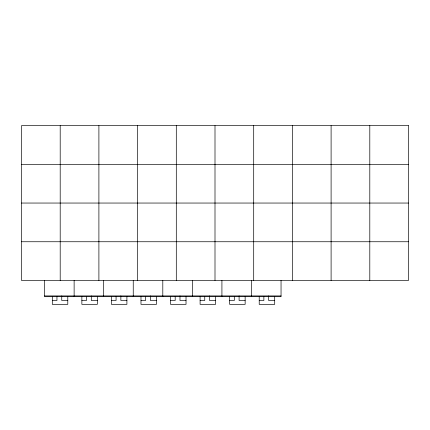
<?xml version="1.0" encoding="UTF-8"?>
<svg xmlns="http://www.w3.org/2000/svg" width="430" height="430" viewBox="0 0 430 430"><rect width="100%" height="100%" fill="white"/><g stroke="black" fill="none" stroke-linecap="round" stroke-linejoin="round"><path stroke-width="0.64" d="M21.5 164.346L408.5 164.346M21.5 203.046L408.5 203.046M21.5 241.746L408.5 241.746M44.569 295.926L281.043 295.926M61.743 296.614L56.953 296.614L56.953 300.484L52.309 300.484M91.3 296.614L86.511 296.614L86.511 300.484L81.867 300.484M120.862 296.614L116.068 296.614L116.068 300.484L111.424 300.484M150.419 296.614L145.63 296.614L145.63 300.484L140.986 300.484M179.982 296.614L175.187 296.614L175.187 300.484L170.543 300.484M209.539 296.614L204.75 296.614L204.75 300.484L200.106 300.484M239.096 296.614L234.307 296.614L234.307 300.484L229.663 300.484M268.659 296.614L263.864 296.614L263.864 300.484L259.22 300.484M56.953 296.684L44.569 296.7L44.569 280.446M61.743 296.684L86.511 296.684M91.3 296.684L116.068 296.684M120.862 296.684L145.63 296.684M150.419 296.684L175.187 296.684M179.982 296.684L204.75 296.684M209.539 296.684L234.307 296.684M239.096 296.684L263.864 296.684M268.659 296.684L281.043 296.7L281.043 280.446M67.79 300.484L61.743 300.484L61.743 295.926M97.347 300.484L91.3 300.484L91.3 295.926M126.904 300.484L120.862 300.484L120.862 295.926M156.466 300.484L150.419 300.484L150.419 295.926M186.023 300.484L179.982 300.484L179.982 295.926M215.586 300.484L209.539 300.484L209.539 295.926M245.143 300.484L239.096 300.484L239.096 295.926M274.7 300.484L268.659 300.484L268.659 295.926M369.8 125.646L369.8 280.446M331.1 125.646L331.1 280.446M292.4 125.646L292.4 280.446M274.7 296.684L274.7 304.354L259.22 304.354L259.22 296.684M253.7 125.646L253.7 280.446M251.48 280.446L251.48 296.7M245.143 296.684L245.143 304.354L229.663 304.354L229.663 296.684M221.923 280.446L221.923 296.7M215.586 296.684L215.586 304.354L200.106 304.354L200.106 296.684M215 125.646L215 280.446M192.366 280.446L192.366 296.7M186.023 296.684L186.023 304.354L170.543 304.354L170.543 296.684M176.3 125.646L176.3 280.446M162.803 280.446L162.803 296.7M156.466 296.684L156.466 304.354L140.986 304.354L140.986 296.684M137.6 125.646L137.6 280.446M133.246 280.446L133.246 296.7M126.904 296.684L126.904 304.354L111.424 304.354L111.424 296.684M103.684 280.446L103.684 296.7M98.9 125.646L98.9 280.446M97.347 296.684L97.347 304.354L81.867 304.354L81.867 296.684M74.127 280.446L74.127 296.7M67.79 296.684L67.79 304.354L52.309 304.354L52.309 296.684M60.2 125.646L60.2 280.446M408.5 125.646L21.5 125.646L21.5 280.446L408.5 280.446L408.5 125.646"/></g></svg>
